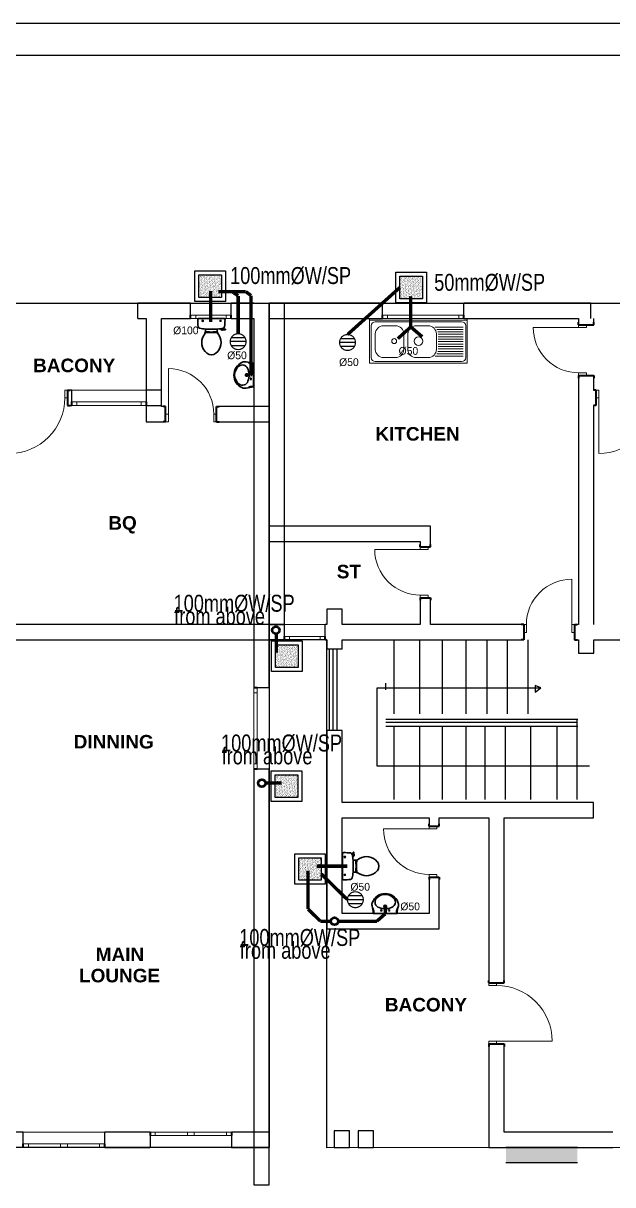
# Model space of a CAD drawing. Header units: inches. Extents: x 23 to 2032867, y 13 to 664695.
# Drawn here: x 208988 to 217675, y 484244 to 501374 of the extents above; entities that cross this region are included whole.
import ezdxf

# ---------------------------------------------------------------- set-up
doc = ezdxf.new("R2010")
doc.units = ezdxf.units.IN
doc.header["$MEASUREMENT"] = 0
doc.linetypes.add('DASHED1', pattern=[1, 0.3, -0.4, 0.3])
doc.linetypes.add('Hidden Line', pattern=[391.222223, 282.222223, -109])
for name, color, linetype, lineweight in [('0Railings', 1, 'Continuous', 18), ('ARCHICAD Doors_Pen_No__27', 7, 'Continuous', 35), ('ARCHICAD Windows_Pen_No__27', 7, 'Continuous', 35), ('Building', 8, 'Continuous', 18), ('Structural - Bearing_Pen_No__27', 7, 'Continuous', 35), ('waste', 3, 'Continuous', 50)]:
    doc.layers.add(name, color=color, linetype=linetype, lineweight=lineweight)
for name, color, linetype, lineweight, true_color in [('2D Drafting - General_Pen_No__62', 7, 'Continuous', 20, 0xaaaaaa), ('2D Drafting - General_Pen_No__82', 7, 'Continuous', 20, 0xaaaaaa), ('Annotation - Text_Pen_No__86', 7, 'Continuous', 20, 0x5555ff), ('ARCHICAD Doors_Pen_No__23', 7, 'Continuous', 20, 0xff6600), ('ARCHICAD Doors_Pen_No__3', 7, 'Continuous', 18, 0xff6600), ('ARCHICAD Windows_Pen_No__23', 7, 'Continuous', 20, 0xff6600), ('ARCHICAD Windows_Pen_No__3', 7, 'Continuous', 18, 0xff6600), ('Structural - Bearing_Pen_No__160', 7, 'Continuous', 20, 0xb4a35c), ('Structural - Bearing_Pen_No__89', 7, 'Continuous', 20, 0x71cebe)]:
    doc.layers.add(name, color=color, linetype=linetype, lineweight=lineweight, true_color=true_color)
for name, color, linetype in [('ABG-DI', 1, 'Continuous'), ('E-inst.', 3, 'Continuous'), ('GRFLCON', 8, 'Continuous'), ('LIAB', 8, 'Continuous'), ('PLOTLYR', 8, 'Continuous'), ('PLOTYR', 15, 'Continuous')]:
    doc.layers.add(name, color=color, linetype=linetype)
doc.styles.add('GENERATED_STYLE_2', font='arialbd.ttf')
doc.styles.add('SPIRITTXTSTYLE1', font='ORIG2')

# ---------------------------------------------------------------- blocks, each defined once
blk = doc.blocks.new('drainage')
at = {"layer": 'ABG-DI', "color": 6, "linetype": 'Continuous'}
for p, q in [((47349, -38849), (47583, -38849)), ((47362, -38794), (47570, -38794)), ((47366, -38910), (47566, -38910))]:
    blk.add_line(p, q, dxfattribs=at)
at = {"layer": 'ABG-DI', "color": 6, "linetype": 'Continuous', "const_width": 17.6}
for points in [[(47583, -38849, 1), (47349, -38849)], [(47583, -38849, -1), (47349, -38849)]]:
    blk.add_lwpolyline(points, format="xyb", dxfattribs=at)
blk = doc.blocks.new('ic')
at = {"layer": 'GRFLCON', "linetype": 'Continuous', "ltscale": 250}
h = blk.add_hatch(dxfattribs=at)
h.set_pattern_fill('AR-SAND', color=6, scale=15, angle=-90, style=0)
h.set_pattern_definition([(52.5, (972807.835, -258750.015), (28.9023565, -0.9449004), [0, -22.8, 0, -25.5, 0, -24.375]), (82.5, (972807.835, -258750.015), (42.332191, 26.54665), [0, -12.3, 0, -20.55, 0, -7.875]), (122.5, (972807.835, -258768.465), (0.084886, 46.712128), [0, -7.5, 0, -27, 0, -35.25]), (132.5, (972807.835, -258768.465), (13.165133, 45.091899), [0, -3.75, 0, -17.7, 0, -20.25])])
h.paths.add_polyline_path([(923721, -158585), (924053, -158585), (924053, -158917), (923721, -158917)])
at = {"layer": 'GRFLCON', "color": 6, "linetype": 'Continuous', "ltscale": 250}
for p, q in [((924053, -158585), (923721, -158585)), ((923721, -158585), (923721, -158917)), ((924053, -158917), (924053, -158585)), ((923721, -158917), (924053, -158917))]:
    blk.add_line(p, q, dxfattribs=at)
at = {"layer": 'PLOTLYR', "color": 6, "lineweight": 25}
for p, q in [((924112, -158526), (923662, -158526)), ((923662, -158526), (923662, -158976)), ((924112, -158976), (924112, -158526)), ((923662, -158976), (924112, -158976))]:
    blk.add_line(p, q, dxfattribs=at)

msp = doc.modelspace()

# ---------------------------------------------------------------- hatches: boundary and pattern name
at = {"layer": 'Structural - Bearing_Pen_No__160', "linetype": 'Continuous', "lineweight": 25}
msp.add_hatch(color=8, dxfattribs=at).paths.add_polyline_path([(216099.771, 484570.303), (217154.081, 484570.303), (217154.081, 484795.303), (216099.771, 484795.303)])

# ---------------------------------------------------------------- linework, layer by layer
at = {"layer": '2D Drafting - General_Pen_No__62', "color": 8, "linetype": 'Continuous', "lineweight": 25}
for p, q in [((214201.477, 490419.136), (214201.477, 491573.455)), ((214201.477, 491573.455), (216615.385, 491573.455)), ((216615.385, 491573.455), (216530.712, 491606.962)), ((216530.712, 491606.962), (216530.712, 491507.888)), ((216530.712, 491507.888), (216615.385, 491573.455)), ((217334.462, 490419.136), (214201.477, 490419.136))]:
    msp.add_line(p, q, dxfattribs=at)
at = {"layer": '2D Drafting - General_Pen_No__82', "color": 8, "linetype": 'Continuous', "lineweight": 25}
for p, q in [((214454.691, 491190.334), (214454.691, 492279.544)), ((214454.691, 491190.334), (214454.691, 492279.544)), ((214830.594, 491190.334), (214830.594, 492279.544)), ((214830.594, 491190.334), (214830.594, 492279.544)), ((215163.609, 491190.334), (215163.609, 492279.544)), ((215163.609, 491190.334), (215163.609, 492279.544)), ((215515.762, 491190.334), (215515.762, 492279.544)), ((215515.762, 491190.334), (215515.762, 492279.544)), ((215826.282, 491190.334), (215826.282, 492279.544)), ((215826.282, 491190.334), (215826.282, 492279.544)), ((216126.282, 491190.334), (216126.282, 492279.544)), ((216126.282, 491190.334), (216126.282, 492279.544)), ((216426.282, 491190.334), (216426.282, 492279.544)), ((216426.282, 491190.334), (216426.282, 492279.544)), ((213497.647, 492142.705), (213497.647, 490950.133)), ((213497.647, 492142.705), (213497.647, 490950.133)), ((213548.101, 492142.705), (213548.101, 490950.133)), ((213548.101, 492142.705), (213548.101, 490950.133)), ((213609.363, 492148.642), (213609.363, 490941.581)), ((213609.363, 492148.642), (213609.363, 490941.581)), ((214329.768, 491543.392), (214329.768, 491643.765)), ((214329.768, 491543.392), (214329.768, 491643.765)), ((214329.768, 491108.544), (217158.417, 491108.544)), ((214329.768, 491108.544), (217158.417, 491108.544)), ((214329.768, 491063.934), (217157.539, 491063.934)), ((214329.768, 491063.934), (217157.539, 491063.934)), ((214329.768, 491008.171), (217158.417, 491008.171)), ((214329.768, 491008.171), (217158.417, 491008.171)), ((214454.691, 489927.9), (214454.691, 491008.171)), ((214454.691, 489927.9), (214454.691, 491008.171)), ((214830.594, 489927.9), (214830.594, 491008.171)), ((214830.594, 489927.9), (214830.594, 491008.171)), ((215163.609, 489927.9), (215163.609, 491008.171)), ((215163.609, 489927.9), (215163.609, 491008.171)), ((215515.762, 489927.9), (215515.762, 491008.171)), ((215515.762, 489927.9), (215515.762, 491008.171)), ((215792.606, 489927.9), (215792.606, 491008.171)), ((215792.606, 489927.9), (215792.606, 491008.171)), ((216092.606, 489927.9), (216092.606, 491008.171)), ((216092.606, 489927.9), (216092.606, 491008.171)), ((216466.399, 489927.9), (216466.399, 491008.171)), ((216466.399, 489927.9), (216466.399, 491008.171)), ((216855.182, 489927.9), (216855.182, 491008.171)), ((216855.182, 489927.9), (216855.182, 491008.171)), ((217144.916, 491108.544), (217144.916, 489927.9)), ((217144.916, 491108.544), (217144.916, 489927.9))]:
    msp.add_line(p, q, dxfattribs=at)
at = {"layer": 'ARCHICAD Doors_Pen_No__23', "color": 8, "linetype": 'Continuous'}
for p, q in [((217172.284, 496928.626), (217172.284, 496888.626)), ((217287.284, 496928.626), (217172.284, 496928.626)), ((217172.284, 496888.626), (217287.284, 496888.626)), ((217287.284, 496888.626), (217287.284, 496928.626)), ((217287.284, 496218.626), (217172.284, 496218.626)), ((217172.284, 496218.626), (217172.284, 496178.626)), ((217172.284, 496178.626), (217287.284, 496178.626)), ((217287.284, 496178.626), (217287.284, 496218.626)), ((209640.295, 495963.838), (209600.295, 495963.838)), ((209600.295, 495963.838), (209600.295, 495848.838)), ((209640.295, 495848.838), (209640.295, 495963.838)), ((217467.313, 495963.838), (217427.313, 495963.838)), ((217427.313, 495963.838), (217427.313, 495848.838)), ((217467.313, 495848.838), (217467.313, 495963.838)), ((209600.295, 495848.838), (209640.295, 495848.838)), ((217427.313, 495848.838), (217467.313, 495848.838)), ((211086.339, 495610.334), (211126.339, 495610.334)), ((211086.339, 495495.334), (211086.339, 495610.334)), ((211126.339, 495610.334), (211126.339, 495495.334)), ((211796.339, 495495.334), (211796.339, 495610.334)), ((211796.339, 495610.334), (211836.339, 495610.334)), ((211836.339, 495610.334), (211836.339, 495495.334)), ((211126.339, 495495.334), (211086.339, 495495.334)), ((211836.339, 495495.334), (211796.339, 495495.334)), ((214838.002, 493651.661), (214838.002, 493611.661)), ((214953.002, 493651.661), (214838.002, 493651.661)), ((214838.002, 493611.661), (214953.002, 493611.661)), ((214953.002, 493611.661), (214953.002, 493651.661)), ((214953.002, 492941.661), (214838.002, 492941.661)), ((214838.002, 492941.661), (214838.002, 492901.661)), ((214838.002, 492901.661), (214953.002, 492901.661)), ((214953.002, 492901.661), (214953.002, 492941.661)), ((216402.323, 492504.544), (216362.323, 492504.544)), ((216362.323, 492504.544), (216362.323, 492389.544)), ((216362.323, 492389.544), (216402.323, 492389.544)), ((216402.323, 492389.544), (216402.323, 492504.544)), ((217112.323, 492504.544), (217072.323, 492504.544)), ((217072.323, 492504.544), (217072.323, 492389.544)), ((217072.323, 492389.544), (217112.323, 492389.544)), ((217112.323, 492389.544), (217112.323, 492504.544)), ((214967.491, 489531.386), (214967.491, 489491.386)), ((215082.491, 489531.386), (214967.491, 489531.386)), ((214967.491, 489491.386), (215082.491, 489491.386)), ((215082.491, 489491.386), (215082.491, 489531.386)), ((215082.491, 488821.386), (214967.491, 488821.386)), ((214967.491, 488821.386), (214967.491, 488781.386)), ((214967.491, 488781.386), (215082.491, 488781.386)), ((215082.491, 488781.386), (215082.491, 488821.386)), ((215847.849, 487221.691), (215847.849, 487181.691)), ((215962.849, 487221.691), (215847.849, 487221.691)), ((215962.849, 487181.691), (215962.849, 487221.691)), ((215847.849, 487181.691), (215962.849, 487181.691)), ((215962.849, 486361.691), (215847.849, 486361.691)), ((215847.849, 486361.691), (215847.849, 486321.691)), ((215962.849, 486321.691), (215962.849, 486361.691)), ((215847.849, 486321.691), (215962.849, 486321.691))]:
    msp.add_line(p, q, dxfattribs=at)
at = {"layer": 'ARCHICAD Doors_Pen_No__27', "color": 8, "linetype": 'Continuous'}
for p, q in [((217172.284, 496928.626), (217172.284, 496965.626)), ((217397.284, 496928.626), (217397.284, 496965.626)), ((217172.284, 496928.626), (217287.284, 496928.626)), ((217287.284, 496928.626), (217397.284, 496928.626)), ((217172.284, 496178.626), (217287.284, 496178.626)), ((217172.284, 496178.626), (217172.284, 496141.626)), ((217287.284, 496178.626), (217397.284, 496178.626)), ((217397.284, 496178.626), (217397.284, 496141.626)), ((209640.295, 495963.838), (209640.295, 495848.838)), ((209640.295, 495963.838), (209677.295, 495963.838)), ((217427.313, 495963.838), (217390.313, 495963.838)), ((217427.313, 495963.838), (217427.313, 495848.838)), ((209640.295, 495848.838), (209640.295, 495738.838)), ((217427.313, 495848.838), (217427.313, 495738.838)), ((209640.295, 495738.838), (209677.295, 495738.838)), ((211086.339, 495720.334), (211049.339, 495720.334)), ((211086.339, 495610.334), (211086.339, 495720.334)), ((211086.339, 495495.334), (211086.339, 495610.334)), ((211836.339, 495610.334), (211836.339, 495720.334)), ((211836.339, 495720.334), (211873.339, 495720.334)), ((211836.339, 495495.334), (211836.339, 495610.334)), ((217427.313, 495738.838), (217390.313, 495738.838)), ((211086.339, 495495.334), (211049.339, 495495.334)), ((211836.339, 495495.334), (211873.339, 495495.334)), ((214838.002, 493651.661), (214838.002, 493688.661)), ((214838.002, 493651.661), (214953.002, 493651.661)), ((214953.002, 493651.661), (214988.002, 493651.661)), ((214988.002, 493651.661), (214988.002, 493688.661)), ((214838.002, 492901.661), (214953.002, 492901.661)), ((214838.002, 492901.661), (214838.002, 492864.661)), ((214953.002, 492901.661), (214988.002, 492901.661)), ((214988.002, 492901.661), (214988.002, 492864.661)), ((216362.323, 492504.544), (216325.323, 492504.544)), ((216362.323, 492504.544), (216362.323, 492389.544)), ((216362.323, 492389.544), (216362.323, 492279.544)), ((217112.323, 492504.544), (217112.323, 492389.544)), ((217112.323, 492504.544), (217149.323, 492504.544)), ((217112.323, 492389.544), (217112.323, 492279.544)), ((216362.323, 492279.544), (216325.323, 492279.544)), ((217112.323, 492279.544), (217149.323, 492279.544)), ((214967.491, 489531.386), (214967.491, 489568.386)), ((214967.491, 489531.386), (215082.491, 489531.386)), ((215082.491, 489531.386), (215117.491, 489531.386)), ((215117.491, 489531.386), (215117.491, 489568.386)), ((214967.491, 488781.386), (215082.491, 488781.386)), ((214967.491, 488781.386), (214967.491, 488744.386)), ((215082.491, 488781.386), (215117.491, 488781.386)), ((215117.491, 488781.386), (215117.491, 488744.386)), ((215847.849, 487221.691), (215847.849, 487258.691)), ((215847.849, 487221.691), (215962.849, 487221.691)), ((215962.849, 487221.691), (216072.849, 487221.691)), ((216072.849, 487221.691), (216072.849, 487258.691)), ((215847.849, 486321.691), (215962.849, 486321.691)), ((215847.849, 486321.691), (215847.849, 486284.691)), ((215962.849, 486321.691), (216072.849, 486321.691)), ((216072.849, 486321.691), (216072.849, 486284.691))]:
    msp.add_line(p, q, dxfattribs=at)
at = {"layer": 'ARCHICAD Doors_Pen_No__3', "color": 8, "linetype": 'Continuous'}
for p, q in [((217172.284, 496888.626), (216502.284, 496888.626)), ((211126.339, 495610.334), (211126.339, 496280.334)), ((217467.313, 495848.838), (217467.313, 495028.838)), ((214838.002, 493611.661), (214168.002, 493611.661)), ((217072.323, 492504.544), (217072.323, 493174.544)), ((214967.491, 489491.386), (214297.491, 489491.386)), ((215962.849, 486361.691), (216782.849, 486361.691))]:
    msp.add_line(p, q, dxfattribs=at)
for centre, major_axis, start_param, end_param in [((217172.284, 496888.626), (473.762, 473.762), 2.35619449, 3.926990817), ((208780.295, 495848.838), (579.828, 579.828), 3.926990817, 5.497787144), ((217467.313, 495848.838), (579.828, 579.828), 3.926990817, 5.497787144), ((214838.002, 493611.661), (473.762, 473.762), 2.35619449, 3.926990817), ((217072.323, 492504.544), (-473.762, 473.762), -0.785398163, 0.785398163), ((214967.491, 489491.386), (473.762, 473.762), 2.35619449, 3.926990817), ((215962.849, 486361.691), (-579.828, 579.828), 3.926990817, 5.497787144)]:
    msp.add_ellipse(centre, major_axis=major_axis, ratio=1, start_param=start_param, end_param=end_param, dxfattribs=at)
at = {"layer": 'ARCHICAD Doors_Pen_No__3', "color": 8, "linetype": 'Continuous', "extrusion": (0, 0, -1)}
msp.add_ellipse((211126.339, 495610.334), major_axis=(473.762, 473.762), ratio=1, start_param=-0.785398163, end_param=0.785398163, dxfattribs=at)
at = {"layer": 'ARCHICAD Windows_Pen_No__23', "color": 8, "linetype": 'Continuous'}
for p, q in [((211453.946, 497070.303), (211528.946, 497070.303)), ((211528.946, 497020.303), (211453.946, 497020.303)), ((211528.946, 497070.303), (211528.946, 497020.303)), ((211978.946, 497020.303), (211978.946, 497070.303)), ((211978.946, 497070.303), (212053.946, 497070.303)), ((212053.946, 497020.303), (211978.946, 497020.303)), ((214225.958, 497020.303), (214300.958, 497020.303)), ((214354.984, 497070.303), (214279.984, 497070.303)), ((214279.984, 497020.303), (214354.984, 497020.303)), ((214354.984, 497020.303), (214354.984, 497070.303)), ((215350.958, 497020.303), (215425.958, 497020.303)), ((215479.984, 497070.303), (215404.984, 497070.303)), ((215404.984, 497070.303), (215404.984, 497020.303)), ((215404.984, 497020.303), (215479.984, 497020.303)), ((209702.41, 495788.838), (209777.41, 495788.838)), ((209777.41, 495788.838), (209777.41, 495738.838)), ((210727.41, 495738.838), (210727.41, 495788.838)), ((210727.41, 495788.838), (210802.41, 495788.838)), ((209777.41, 495738.838), (209702.41, 495738.838)), ((210802.41, 495738.838), (210727.41, 495738.838)), ((212836.795, 492329.544), (212911.795, 492329.544)), ((212911.795, 492279.544), (212836.795, 492279.544)), ((212911.795, 492329.544), (212911.795, 492279.544)), ((213361.795, 492279.544), (213361.795, 492329.544)), ((213361.795, 492329.544), (213436.795, 492329.544)), ((213436.795, 492279.544), (213361.795, 492279.544)), ((212387.137, 491575.835), (212387.125, 491500.835)), ((212387.125, 491500.835), (212437.125, 491500.827)), ((212437.125, 491500.827), (212437.137, 491575.827)), ((212386.962, 490450.835), (212386.95, 490375.835)), ((212436.962, 490450.827), (212386.962, 490450.835)), ((212436.95, 490375.827), (212436.962, 490450.827)), ((210857.794, 485020.303), (210932.794, 485020.303)), ((210932.794, 485020.303), (210932.794, 484970.303)), ((211407.794, 484970.303), (211407.794, 485020.303)), ((211407.794, 485020.303), (211457.794, 485020.303)), ((211457.794, 485020.303), (211507.794, 485020.303)), ((211507.794, 485020.303), (211507.794, 484970.303)), ((211982.794, 484970.303), (211982.794, 485020.303)), ((211982.794, 485020.303), (212057.794, 485020.303)), ((208987.822, 484845.303), (209062.822, 484845.303)), ((209062.822, 484845.303), (209062.822, 484795.303)), ((209537.822, 484795.303), (209537.822, 484845.303)), ((209537.822, 484845.303), (209587.822, 484845.303)), ((209587.822, 484845.303), (209637.822, 484845.303)), ((209637.822, 484845.303), (209637.822, 484795.303)), ((210112.822, 484795.303), (210112.822, 484845.303)), ((210112.822, 484845.303), (210187.822, 484845.303)), ((210932.794, 484970.303), (210857.794, 484970.303)), ((211457.794, 484970.303), (211407.794, 484970.303)), ((211507.794, 484970.303), (211457.794, 484970.303)), ((212057.794, 484970.303), (211982.794, 484970.303)), ((209062.822, 484795.303), (208987.822, 484795.303)), ((209587.822, 484795.303), (209537.822, 484795.303)), ((209637.822, 484795.303), (209587.822, 484795.303)), ((210187.822, 484795.303), (210112.822, 484795.303))]:
    msp.add_line(p, q, dxfattribs=at)
at = {"layer": 'ARCHICAD Windows_Pen_No__27', "color": 8, "linetype": 'Continuous'}
for p, q in [((211453.946, 497020.303), (211453.946, 497070.303)), ((212053.946, 497020.303), (212053.946, 497070.303)), ((214279.984, 497020.303), (214279.984, 497070.303)), ((215479.984, 497020.303), (215479.984, 497070.303)), ((209702.41, 495738.838), (209702.41, 495788.838)), ((210802.41, 495738.838), (210802.41, 495788.838)), ((212836.795, 492279.544), (212836.795, 492329.544)), ((213436.795, 492279.544), (213436.795, 492329.544)), ((212387.137, 491575.835), (212437.137, 491575.827)), ((212386.95, 490375.835), (212436.95, 490375.827)), ((210857.794, 485020.303), (210857.794, 484970.303)), ((212057.794, 485020.303), (212057.794, 484970.303)), ((208987.822, 484795.303), (208987.822, 484845.303)), ((210187.822, 484795.303), (210187.822, 484845.303))]:
    msp.add_line(p, q, dxfattribs=at)
at = {"layer": 'ARCHICAD Windows_Pen_No__3', "color": 8, "linetype": 'Continuous'}
for p, q in [((212053.946, 497245.303), (211453.946, 497245.303)), ((215479.984, 497245.303), (214279.984, 497245.303)), ((212053.946, 497020.303), (211453.946, 497020.303)), ((211528.946, 497070.303), (211978.946, 497070.303)), ((211978.946, 497020.303), (211528.946, 497020.303)), ((215425.958, 497020.303), (214225.958, 497020.303)), ((215479.984, 497020.303), (214279.984, 497020.303)), ((214300.958, 497020.303), (215350.958, 497020.303)), ((215404.984, 497070.303), (214354.984, 497070.303)), ((214354.984, 497020.303), (215404.984, 497020.303)), ((210802.41, 495963.838), (209702.41, 495963.838)), ((209777.41, 495788.838), (210727.41, 495788.838)), ((210802.41, 495738.838), (209702.41, 495738.838)), ((210727.41, 495738.838), (209777.41, 495738.838)), ((213436.795, 492504.544), (212836.795, 492504.544)), ((213436.795, 492279.544), (212836.795, 492279.544)), ((212911.795, 492329.544), (213361.795, 492329.544)), ((213361.795, 492279.544), (212911.795, 492279.544)), ((212386.95, 490375.835), (212387.137, 491575.835)), ((212387.125, 491500.835), (212386.962, 490450.835)), ((212436.962, 490450.827), (212437.125, 491500.827)), ((212611.95, 490375.8), (212612.137, 491575.8)), ((210187.822, 485020.303), (208987.822, 485020.303)), ((210857.794, 485020.303), (212057.794, 485020.303)), ((210932.794, 485020.303), (211407.794, 485020.303)), ((211507.794, 485020.303), (211982.794, 485020.303)), ((209062.822, 484845.303), (209537.822, 484845.303)), ((209637.822, 484845.303), (210112.822, 484845.303)), ((211407.794, 484970.303), (210932.794, 484970.303)), ((211982.794, 484970.303), (211507.794, 484970.303)), ((210187.822, 484795.303), (208987.822, 484795.303)), ((209537.822, 484795.303), (209062.822, 484795.303)), ((210112.822, 484795.303), (209637.822, 484795.303)), ((210857.794, 484795.303), (212057.794, 484795.303))]:
    msp.add_line(p, q, dxfattribs=at)
at = {"layer": 'Building', "linetype": 'Continuous', "lineweight": 30, "ltscale": 1000}
for p, q in [((211953.67, 497020.303), (211566.89, 497020.303)), ((211673.877, 496864.563), (211673.877, 496840.779)), ((211681.65, 496808.751), (211681.65, 496825.434)), ((211681.65, 496825.434), (211715.734, 496825.434)), ((211707.942, 496825.434), (211707.942, 496811.404)), ((211715.734, 496825.434), (211715.734, 496812.004)), ((211715.734, 496821.306), (211732.736, 496821.306)), ((211732.736, 496821.306), (211732.736, 496817.566)), ((211732.736, 496817.566), (211787.824, 496817.566)), ((211787.824, 496821.306), (211787.824, 496817.566)), ((211804.826, 496821.306), (211787.824, 496821.306)), ((211804.826, 496825.434), (211804.826, 496812.86)), ((211838.91, 496825.434), (211804.826, 496825.434)), ((211812.618, 496825.434), (211812.618, 496812.411)), ((211838.91, 496810.269), (211838.91, 496825.434)), ((211846.684, 496840.779), (211846.684, 496864.563)), ((211899.407, 496870.97), (211902.626, 496859.69)), ((211901.809, 496862.553), (211924.295, 496867.722)), ((211924.482, 496866.831), (211922.806, 496874.795)), ((211964.633, 496851.791), (211924.23, 496845.769)), ((211933.087, 496860.706), (211962.192, 496864.395)), ((211966.432, 496861.587), (211967.808, 496856.701)), ((212383.291, 496351.743), (212360.944, 496353.619)), ((212383.291, 496351.743, -1683.122), (212360.944, 496353.619, -1683.122)), ((212383.291, 496010.084), (212383.291, 496361.857)), ((212383.291, 496010.084, -1683.122), (212383.291, 496361.857, -1683.122)), ((212383.291, 496020.199), (212360.944, 496018.323)), ((212383.291, 496020.199, -1683.122), (212360.944, 496018.323, -1683.122)), ((213691.6, 489135.578), (213691.6, 488748.798)), ((213845.072, 489106.39), (213837.108, 489104.713)), ((213840.932, 489081.315), (213852.212, 489084.533)), ((213849.35, 489083.717), (213844.18, 489106.202)), ((213851.197, 489114.994), (213847.508, 489144.099)), ((213850.316, 489148.339), (213855.201, 489149.716)), ((213860.112, 489146.54), (213866.134, 489106.138)), ((213871.124, 489028.591), (213847.34, 489028.591)), ((213886.469, 489020.818), (213886.469, 488986.733)), ((213901.633, 489020.818), (213886.469, 489020.818)), ((213886.469, 488994.525), (213899.492, 488994.525)), ((213886.469, 488986.733), (213899.042, 488986.733)), ((213890.597, 488986.733), (213890.597, 488969.731)), ((213890.597, 488969.731), (213894.336, 488969.731)), ((213890.597, 488897.642), (213890.597, 488914.644)), ((213890.597, 488914.644), (213894.336, 488914.644)), ((213894.336, 488914.644), (213894.336, 488969.731)), ((213847.34, 488855.784), (213871.124, 488855.784)), ((213886.469, 488863.558), (213886.469, 488897.642)), ((213886.469, 488897.642), (213899.899, 488897.642)), ((213886.469, 488889.85), (213900.499, 488889.85)), ((213903.151, 488863.558), (213886.469, 488863.558)), ((214145.932, 488246.702), (214497.705, 488246.702)), ((214145.932, 488246.702, -1683.122), (214497.705, 488246.702, -1683.122)), ((214156.046, 488246.702), (214154.171, 488269.05)), ((214156.046, 488246.702, -1683.122), (214154.171, 488269.05, -1683.122)), ((214487.591, 488246.702), (214489.466, 488269.05)), ((214487.591, 488246.702, -1683.122), (214489.466, 488269.05, -1683.122))]:
    msp.add_line(p, q, dxfattribs=at)
at = {"layer": 'Building', "linetype": 'Continuous', "lineweight": 30, "ltscale": 50}
for p, q in [((211649.276, 496985.238), (211617.257, 496985.238)), ((211633.267, 496969.229), (211633.267, 497001.247)), ((211910.957, 496985.238), (211879.214, 496985.238)), ((211895.086, 496969.366), (211895.086, 497001.11)), ((212309.674, 496185.971), (212255.473, 496185.971)), ((212309.674, 496185.971, -1683.122), (212255.473, 496185.971, -1683.122)), ((212282.409, 496212.32), (212282.409, 496159.622)), ((212282.409, 496212.32, -1683.122), (212282.409, 496159.622, -1683.122)), ((213726.665, 489092.865), (213726.665, 489061.122)), ((213742.537, 489076.993), (213710.793, 489076.993)), ((213742.674, 488815.174), (213710.656, 488815.174)), ((213726.665, 488831.183), (213726.665, 488799.165)), ((214348.167, 488347.584), (214295.469, 488347.584)), ((214348.167, 488347.584, -1683.122), (214295.469, 488347.584, -1683.122)), ((214321.818, 488320.32), (214321.818, 488374.52)), ((214321.818, 488320.32, -1683.122), (214321.818, 488374.52, -1683.122))]:
    msp.add_line(p, q, dxfattribs=at)
at = {"layer": 'Building', "color": 8, "linetype": 'Continuous'}
for p, q in [((214091.924, 497020.303), (215291.924, 497020.303)), ((214166.924, 497020.303), (214091.924, 497020.303)), ((214566.924, 497020.303), (214091.924, 497020.303))]:
    msp.add_line(p, q, dxfattribs=at)
at = {"layer": 'Building', "color": 8, "linetype": 'Continuous', "lineweight": 20}
for p, q in [((214151.924, 497020.303), (214091.924, 497020.303)), ((214211.924, 497020.303), (214151.924, 497020.303)), ((214691.924, 497020.303), (214211.924, 497020.303))]:
    msp.add_line(p, q, dxfattribs=at)
at = {"layer": 'Building', "color": 8, "lineweight": 20}
for p, q in [((215531.924, 497020.303), (214091.924, 497020.303)), ((214091.924, 497020.303), (214091.924, 496360.303)), ((215531.924, 496996.303), (214091.924, 496996.303)), ((215447.924, 496972.303), (214175.924, 496972.303)), ((215531.924, 496360.303), (215531.924, 497020.303)), ((214115.924, 496912.303), (214115.924, 496444.303)), ((214175.924, 496792.303), (214175.924, 496564.303)), ((214475.924, 496912.303), (214295.924, 496912.303)), ((214595.924, 496792.303), (214595.924, 496564.303)), ((214655.924, 496792.303), (214655.924, 496564.303)), ((214955.924, 496912.303), (214775.924, 496912.303)), ((215057.57, 496894.303), (215471.924, 496894.303)), ((215075.924, 496792.303), (215075.924, 496564.303)), ((215083.908, 496858.303), (215471.924, 496858.303)), ((215096.764, 496822.303), (215471.924, 496822.303)), ((215507.924, 496444.303), (215507.924, 496912.303)), ((215099.924, 496786.303), (215471.924, 496786.303)), ((215099.924, 496750.303), (215471.924, 496750.303)), ((215099.924, 496714.303), (215471.924, 496714.303)), ((215099.924, 496678.303), (215471.924, 496678.303)), ((215099.924, 496642.303), (215471.924, 496642.303)), ((215057.57, 496462.303), (215471.924, 496462.303)), ((215083.908, 496498.303), (215471.924, 496498.303)), ((215096.764, 496534.303), (215471.924, 496534.303)), ((215099.924, 496606.303), (215471.924, 496606.303)), ((215099.924, 496570.303), (215471.924, 496570.303)), ((214091.924, 496360.303), (215531.924, 496360.303)), ((214175.924, 496384.303), (215447.924, 496384.303)), ((214295.924, 496444.303), (214475.924, 496444.303)), ((214775.924, 496444.303), (214955.924, 496444.303))]:
    msp.add_line(p, q, dxfattribs=at)
at = {"layer": 'Building', "linetype": 'DASHED1', "lineweight": 30, "ltscale": 50}
for p, q in [((212356.648, 496242.075), (212321.724, 496242.075)), ((212356.648, 496242.075, -1683.122), (212321.724, 496242.075, -1683.122)), ((212356.648, 496129.867), (212321.724, 496129.867)), ((212356.648, 496129.867, -1683.122), (212321.724, 496129.867, -1683.122)), ((212361.061, 496185.971), (212326.136, 496185.971)), ((212361.061, 496185.971, -1683.122), (212326.136, 496185.971, -1683.122)), ((212339.606, 496259.765), (212339.606, 496224.385)), ((212339.606, 496259.765, -1683.122), (212339.606, 496224.385, -1683.122)), ((212339.606, 496112.177), (212339.606, 496147.557)), ((212339.606, 496112.177, -1683.122), (212339.606, 496147.557, -1683.122)), ((212344.018, 496168.281), (212344.018, 496203.661)), ((212344.018, 496168.281, -1683.122), (212344.018, 496203.661, -1683.122)), ((214248.024, 488290.387), (214283.404, 488290.387)), ((214248.024, 488290.387, -1683.122), (214283.404, 488290.387, -1683.122)), ((214265.714, 488273.345), (214265.714, 488308.269)), ((214265.714, 488273.345, -1683.122), (214265.714, 488308.269, -1683.122)), ((214304.128, 488285.975), (214339.509, 488285.975)), ((214304.128, 488285.975, -1683.122), (214339.509, 488285.975, -1683.122)), ((214321.818, 488268.933), (214321.818, 488303.857)), ((214321.818, 488268.933, -1683.122), (214321.818, 488303.857, -1683.122)), ((214395.613, 488290.387), (214360.232, 488290.387)), ((214395.613, 488290.387, -1683.122), (214360.232, 488290.387, -1683.122)), ((214377.922, 488273.345), (214377.922, 488308.269)), ((214377.922, 488273.345, -1683.122), (214377.922, 488308.269, -1683.122))]:
    msp.add_line(p, q, dxfattribs=at)
at = {"layer": 'Building', "linetype": 'Continuous', "lineweight": 30, "ltscale": 200}
for p, q in [((212378.731, 496190.531), (212387.851, 496190.531)), ((212387.851, 496190.531), (212378.731, 496181.411)), ((212387.851, 496181.411), (212378.731, 496190.531)), ((212378.731, 496190.531, -1683.122), (212387.851, 496190.531, -1683.122)), ((212387.851, 496190.531, -1683.122), (212378.731, 496181.411, -1683.122)), ((212387.851, 496181.411, -1683.122), (212378.731, 496190.531, -1683.122)), ((212378.731, 496181.411), (212387.851, 496181.411)), ((212378.731, 496181.411, -1683.122), (212387.851, 496181.411, -1683.122)), ((214326.379, 488242.142), (214317.258, 488251.263)), ((214317.258, 488251.263), (214317.258, 488242.142)), ((214317.258, 488242.142), (214326.379, 488251.263)), ((214326.379, 488242.142, -1683.122), (214317.258, 488251.263, -1683.122)), ((214317.258, 488251.263, -1683.122), (214317.258, 488242.142, -1683.122)), ((214317.258, 488242.142, -1683.122), (214326.379, 488251.263, -1683.122)), ((214326.379, 488251.263), (214326.379, 488242.142)), ((214326.379, 488251.263, -1683.122), (214326.379, 488242.142, -1683.122))]:
    msp.add_line(p, q, dxfattribs=at)
at = {"layer": 'Building', "linetype": 'Continuous', "ltscale": 200}
for p, q in [((213685.266, 488935.854), (213697.933, 488948.521)), ((213697.933, 488948.521), (213685.266, 488948.521)), ((213685.266, 488948.521), (213697.933, 488935.854)), ((213697.933, 488935.854), (213685.266, 488935.854))]:
    msp.add_line(p, q, dxfattribs=at)
at = {"layer": 'Building', "linetype": 'Continuous', "lineweight": 30, "ltscale": 50}
for centre in [(211633.267, 496985.238), (211895.086, 496985.238), (213726.665, 489076.993), (213726.665, 488815.174)]:
    msp.add_circle(centre, 9.351, dxfattribs=at)
at = {"layer": 'Building', "color": 8, "lineweight": 20}
for centre, radius in [((214453.392, 496686.336), 36.346), ((214813.257, 496686.336), 63.881)]:
    msp.add_circle(centre, radius, dxfattribs=at)
at = {"layer": 'Building', "linetype": 'Continuous', "lineweight": 30, "ltscale": 1000}
for centre, radius in [((212282.409, 496185.971), 18.608), ((212282.409, 496185.971, -1683.122), 18.608), ((212282.409, 496185.971), 10.99), ((212282.409, 496185.971, -1683.122), 10.99), ((214321.818, 488347.584), 18.608), ((214321.818, 488347.584, -1683.122), 18.608), ((214321.818, 488347.584), 10.99), ((214321.818, 488347.584, -1683.122), 10.99)]:
    msp.add_circle(centre, radius, dxfattribs=at)
at = {"layer": 'Building', "linetype": 'DASHED1', "lineweight": 30, "ltscale": 50}
for centre in [(212339.606, 496242.075), (212339.606, 496242.075, -1683.122), (212339.606, 496129.867), (212339.606, 496129.867, -1683.122), (212344.018, 496185.971), (212344.018, 496185.971, -1683.122), (214265.714, 488290.387), (214265.714, 488290.387, -1683.122), (214321.818, 488285.975), (214321.818, 488285.975, -1683.122), (214377.922, 488290.387), (214377.922, 488290.387, -1683.122)]:
    msp.add_circle(centre, 9.504, dxfattribs=at)
at = {"layer": 'Building', "linetype": 'Continuous', "lineweight": 30, "ltscale": 1000}
for centre, radius, start, end in [((211593.455, 496999.375), 33.819, 141.7697938, 181.0191617), ((212455.749, 496998.774), 896.106, 180.0000019, 186.330877), ((211927.105, 496999.375), 33.819, 358.9808265, 38.2302081), ((211064.811, 496998.774), 896.106, 353.6508475, 0), ((211591.439, 496902.881), 26.494, 186.330877, 259.2903908), ((211760.28, 497795.63), 935.068, 259.2903908, 264.6980974), ((211573.311, 496840.779), 100.566, 326.1570684, 0), ((211681.966, 496793.092), 15.584, 96.9358105, 142.5800181), ((211760.46, 497793.69), 933.119, 264.6980974, 275.3019114), ((211767.204, 496092.395), 721.447, 84.3005444, 96.9358206), ((211837.304, 496794.768), 15.584, 37.7817379, 84.3005444), ((211760.28, 497795.63), 935.068, 275.3019114, 280.7270761), ((211947.249, 496840.779), 100.566, 180.0000019, 213.8429404), ((211921.359, 496865.036), 19.481, 195.9271971, 278.4778948), ((211932.107, 496868.436), 7.792, 191.8886154, 277.22379), ((211929.464, 496902.564), 26.118, 280.7270761, 353.6508475), ((211962.682, 496860.53), 3.896, 15.7397884, 97.2238087), ((211964.059, 496855.644), 3.896, 278.4778948, 15.7397884), ((211822.98, 496664.928), 204.567, 148.9077103, 230.8791806), ((211948.076, 496589.488), 350.65, 146.1570702, 148.9077103), ((211697.581, 496664.928), 204.567, 309.1208282, 31.0923054), ((211572.484, 496589.488), 350.65, 31.0923054, 33.8429316), ((211760.28, 496587.834), 105.195, 230.8791806, 309.1208282), ((212294.537, 496185.976), 203.147, 112.4424723, 248.1531127), ((212294.537, 496185.976, -1683.122), 203.147, 112.4424723, 248.1531127), ((212271.419, 496185.971), 168.347, 128.53754, 231.4625075), ((212271.419, 496185.971, -1683.122), 168.347, 128.53754, 231.4625075), ((212218.034, 496252.995), 82.661, 25.2174734, 128.537704), ((212218.034, 496252.995, -1683.122), 82.661, 25.2174734, 128.537704), ((212256.731, 496277.738), 103.901, 80.4525984, 112.4906661), ((212256.731, 496277.738, -1683.122), 103.901, 80.4525984, 112.4906661), ((212424.778, 496944.107), 583.726, 255.0270052, 265.9244355), ((212424.778, 496944.107, -1683.122), 583.726, 255.0270052, 265.9244355), ((212078.058, 496185.618), 238.006, 337.8276538, 25.5349405), ((212078.058, 496185.618, -1683.122), 238.006, 337.8276538, 25.5349405), ((212360.944, 496457.52), 103.901, 239.9007316, 270.0000094), ((212360.944, 496457.52, -1683.122), 103.901, 239.9007316, 270.0000094), ((212218.386, 496119.902), 83.628, 231.6817737, 343.2461383), ((212218.386, 496119.902, -1683.122), 83.628, 231.6817737, 343.2461383), ((212267.299, 496111.709), 124.156, 245.8931025, 246.0931451), ((212267.299, 496111.709, -1683.122), 124.156, 245.8931025, 246.0931451), ((212256.731, 496094.204), 103.901, 247.5093438, 279.5474663), ((212256.731, 496094.204, -1683.122), 103.901, 247.5093438, 279.5474663), ((212424.778, 495427.834), 583.726, 94.075602, 104.9730049), ((212424.778, 495427.834, -1683.122), 583.726, 94.075602, 104.9730049), ((212360.944, 495914.422), 103.901, 90.0000006, 120.0992783), ((212360.944, 495914.422, -1683.122), 103.901, 90.0000006, 120.0992783), ((213712.528, 489109.012), 33.819, 88.9808265, 128.2302081), ((213713.129, 488246.719), 896.106, 83.6508475, 90), ((213809.338, 489111.371), 26.118, 10.7270761, 83.6508475), ((212916.273, 488942.188), 935.068, 5.3019114, 10.7270761), ((213843.466, 489114.015), 7.792, 281.8886154, 7.22379), ((213851.373, 489144.589), 3.896, 105.7397884, 187.2238087), ((213846.866, 489103.266), 19.481, 285.9271971, 8.4778948), ((213856.258, 489145.966), 3.896, 8.4778948, 105.7397884), ((214046.974, 488879.488), 204.567, 39.1208282, 121.0923054), ((212918.213, 488942.368), 933.119, 354.6980974, 5.3019114), ((213871.124, 489129.157), 100.566, 270.0000019, 303.8429404), ((214619.508, 488949.112), 721.447, 174.3005444, 186.9358206), ((213917.134, 489019.211), 15.584, 127.7817379, 174.3005444), ((214122.414, 488754.392), 350.65, 121.0923054, 123.8429316), ((214124.069, 488942.188), 105.195, 320.8791806, 39.1208282), ((213712.528, 488775.363), 33.819, 231.7697938, 271.0191617), ((213713.129, 489637.656), 896.106, 270.0000019, 276.330877), ((213809.021, 488773.347), 26.494, 276.330877, 349.2903908), ((212916.273, 488942.188), 935.068, 349.2903908, 354.6980974), ((213871.124, 488755.218), 100.566, 56.1570684, 90), ((213918.811, 488863.873), 15.584, 186.9358105, 232.5800181), ((214122.414, 489129.983), 350.65, 236.1570702, 238.9077103), ((214046.974, 489004.887), 204.567, 238.9077103, 320.8791806), ((214230.051, 488373.263), 103.901, 157.5093438, 189.5474663), ((214230.051, 488373.263, -1683.122), 103.901, 157.5093438, 189.5474663), ((214321.823, 488335.456), 203.147, 22.4424723, 158.1531127), ((214321.823, 488335.456, -1683.122), 203.147, 22.4424723, 158.1531127), ((214247.557, 488362.694), 124.156, 155.8931025, 156.0931451), ((214247.557, 488362.694, -1683.122), 124.156, 155.8931025, 156.0931451), ((214255.75, 488411.607), 83.628, 141.6817737, 253.2461383), ((214255.75, 488411.607, -1683.122), 83.628, 141.6817737, 253.2461383), ((214321.818, 488358.574), 168.347, 38.53754, 141.4625075), ((214321.818, 488358.574, -1683.122), 168.347, 38.53754, 141.4625075), ((214388.842, 488411.959), 82.661, 295.2174734, 38.537704), ((214388.842, 488411.959, -1683.122), 82.661, 295.2174734, 38.537704), ((214413.585, 488373.263), 103.901, 350.4525984, 22.4906661), ((214413.585, 488373.263, -1683.122), 103.901, 350.4525984, 22.4906661), ((213563.682, 488205.215), 583.726, 4.075602, 14.9730049), ((213563.682, 488205.215, -1683.122), 583.726, 4.075602, 14.9730049), ((214050.269, 488269.05), 103.901, 0.0000006, 30.0992783), ((214050.269, 488269.05, -1683.122), 103.901, 0.0000006, 30.0992783), ((214321.465, 488551.935), 238.006, 247.8276538, 295.5349405), ((214321.465, 488551.935, -1683.122), 238.006, 247.8276538, 295.5349405), ((214593.368, 488269.05), 103.901, 149.9007316, 180.0000094), ((214593.368, 488269.05, -1683.122), 103.901, 149.9007316, 180.0000094), ((215079.955, 488205.216), 583.726, 165.0270052, 175.9244355), ((215079.955, 488205.216, -1683.122), 583.726, 165.0270052, 175.9244355)]:
    msp.add_arc(centre, radius, start, end, dxfattribs=at)
at = {"layer": 'Building', "color": 8, "lineweight": 20}
for centre, radius, start, end in [((214175.924, 496912.303), 60, 90, 180), ((215447.924, 496912.303), 60, 0, 90), ((214295.924, 496792.303), 120, 90, 180), ((214475.924, 496792.303), 120, 0, 90), ((214775.924, 496792.303), 120, 90, 180), ((214955.924, 496792.303), 120, 0, 90), ((214295.924, 496564.303), 120, 180, 270), ((214475.924, 496564.303), 120, 270, 0), ((214775.924, 496564.303), 120, 180, 270), ((214955.924, 496564.303), 120, 270, 0), ((214175.924, 496444.303), 60, 180, 270), ((215447.924, 496444.303), 60, 270, 0)]:
    msp.add_arc(centre, radius, start, end, dxfattribs=at)
at = {"layer": 'LIAB', "color": 7, "linetype": 'Continuous', "ltscale": 256.031999}
msp.add_line((193182.322, 500905.017), (230612.437, 500905.017), dxfattribs=at)
at = {"layer": 'PLOTYR', "color": 1, "linetype": 'Continuous', "ltscale": 250}
msp.add_line((192589.289, 501374.439), (231081.859, 501374.439), dxfattribs=at)
at = {"layer": 'Structural - Bearing_Pen_No__27', "color": 8, "linetype": 'Continuous', "lineweight": 25}
for p, q in [((210675.72, 497020.303), (210675.72, 497245.303)), ((211453.946, 497245.303), (210675.72, 497245.303)), ((211453.946, 497070.303), (211453.946, 497245.303)), ((212053.946, 497070.303), (212053.946, 497245.303)), ((212388.016, 497245.303), (212053.946, 497245.303)), ((212838.016, 497245.256), (212613.016, 497245.303)), ((214279.984, 497245.303), (212613.016, 497245.303)), ((212836.795, 492504.486), (212838.016, 497245.256)), ((214279.984, 497070.303), (214279.984, 497245.303)), ((215479.984, 497070.303), (215479.984, 497245.303)), ((217172.284, 497245.303), (215479.984, 497245.303)), ((217353.217, 497245.303), (217172.284, 497245.303)), ((217353.217, 497020.303), (217353.217, 497245.303)), ((210675.72, 497020.303), (210801.192, 497020.303)), ((210801.192, 497020.303), (210801.192, 495963.838)), ((211026.192, 497020.303), (211453.946, 497020.303)), ((211026.192, 495720.334), (211026.192, 497020.303)), ((211453.946, 497020.303), (211453.946, 497070.303)), ((212053.946, 497020.303), (212053.946, 497070.303)), ((212053.946, 497020.303), (212387.981, 497020.303)), ((212387.981, 497020.303), (212387.137, 491575.835)), ((212612.958, 497020.303), (212611.795, 492504.544)), ((212612.137, 491575.8), (212612.981, 497020.303)), ((212613.016, 497020.303), (214279.984, 497020.303)), ((214279.984, 497020.303), (214279.984, 497070.303)), ((215479.984, 497020.303), (215479.984, 497070.303)), ((215479.984, 497020.303), (217172.284, 497020.303)), ((217172.284, 497020.303), (217172.284, 496928.626)), ((217172.284, 496928.626), (217172.284, 496965.626)), ((217397.284, 496928.626), (217397.284, 497020.303)), ((217397.284, 496928.626), (217397.284, 496965.626)), ((217172.284, 496928.626), (217287.284, 496928.626)), ((217287.284, 496928.626), (217397.284, 496928.626)), ((217172.284, 496178.626), (217172.284, 496141.626)), ((217172.284, 496178.626), (217287.284, 496178.626)), ((217172.284, 496178.626), (217172.284, 492504.544)), ((217287.284, 496178.626), (217397.284, 496178.626)), ((217397.284, 496178.626), (217397.284, 496141.626)), ((217397.284, 495963.838), (217397.284, 496178.626)), ((209640.295, 495963.838), (209677.295, 495963.838)), ((209640.295, 495963.838), (209640.295, 495848.838)), ((209702.41, 495963.838), (209640.295, 495963.838)), ((209702.41, 495788.838), (209702.41, 495963.838)), ((211026.192, 495963.838), (210801.192, 495963.838)), ((210802.41, 495788.838), (210802.41, 495963.838)), ((217427.313, 495963.838), (217390.313, 495963.838)), ((217427.313, 495963.838), (217397.284, 495963.838)), ((217427.313, 495963.838), (217427.313, 495848.838)), ((209640.295, 495848.838), (209640.295, 495738.838)), ((209702.41, 495738.838), (209702.41, 495788.838)), ((210802.41, 495738.838), (210802.41, 495788.838)), ((217427.313, 495848.838), (217427.313, 495738.838)), ((209640.295, 495738.838), (209677.295, 495738.838)), ((209640.295, 495738.838), (209702.41, 495738.838)), ((210801.192, 495738.838), (211026.192, 495738.838)), ((210801.192, 495738.838), (210801.192, 495495.334)), ((211086.339, 495720.334), (211026.192, 495720.334)), ((211086.339, 495720.334), (211049.339, 495720.334)), ((211086.339, 495610.334), (211086.339, 495720.334)), ((211086.339, 495495.334), (211086.339, 495610.334)), ((211836.339, 495720.334), (211873.339, 495720.334)), ((211836.339, 495610.334), (211836.339, 495720.334)), ((212610.999, 495720.334), (211836.339, 495720.334)), ((211836.339, 495495.334), (211836.339, 495610.334)), ((212610.999, 495495.334), (212610.999, 495720.334)), ((217427.313, 495738.838), (217390.313, 495738.838)), ((217397.284, 492504.544), (217397.284, 495738.838)), ((217397.284, 495738.838), (217427.313, 495738.838)), ((210801.192, 495495.334), (211086.339, 495495.334)), ((211086.339, 495495.334), (211049.339, 495495.334)), ((211836.339, 495495.334), (211873.339, 495495.334)), ((211836.339, 495495.334), (212610.999, 495495.334)), ((212613.016, 493957.803), (212613.016, 493732.803)), ((214988.002, 493957.803), (212613.016, 493957.803)), ((214988.002, 493651.661), (214988.002, 493957.803)), ((212613.016, 493732.803), (214838.002, 493732.803)), ((214838.002, 493732.803), (214838.002, 493651.661)), ((214838.002, 493651.661), (214838.002, 493688.661)), ((214838.002, 493651.661), (214953.002, 493651.661)), ((214953.002, 493651.661), (214988.002, 493651.661)), ((214988.002, 493651.661), (214988.002, 493688.661)), ((214838.002, 492901.661), (214838.002, 492864.661)), ((214838.002, 492901.661), (214953.002, 492901.661)), ((214838.002, 492901.661), (214838.002, 492504.544)), ((214953.002, 492901.661), (214988.002, 492901.661)), ((214988.002, 492901.661), (214988.002, 492864.661)), ((214988.002, 492504.544), (214988.002, 492901.661)), ((213460.266, 492732.975), (213460.266, 492504.544)), ((213685.266, 492732.975), (213460.266, 492732.975)), ((213685.266, 492504.544), (213685.266, 492732.975)), ((212610.999, 492504.544), (208710.266, 492504.544)), ((212610.999, 492279.544), (212610.999, 492504.544)), ((212611.795, 492504.544), (212611.795, 492279.544)), ((212836.795, 492504.544), (212611.795, 492504.544)), ((212611.795, 492504.544), (212836.795, 492504.486)), ((212836.795, 492329.544), (212836.795, 492504.544)), ((213436.795, 492329.544), (213436.795, 492504.544)), ((213460.266, 492504.544), (213436.795, 492504.544)), ((214838.002, 492504.544), (213685.266, 492504.544)), ((216362.323, 492504.544), (214988.002, 492504.544)), ((216362.323, 492504.544), (216325.323, 492504.544)), ((216362.323, 492504.544), (216362.323, 492389.544)), ((216362.323, 492389.544), (216362.323, 492279.544)), ((217112.323, 492504.544), (217149.323, 492504.544)), ((217112.323, 492504.544), (217112.323, 492389.544)), ((217172.284, 492504.544), (217112.323, 492504.544)), ((217112.323, 492389.544), (217112.323, 492279.544)), ((208710.266, 492279.544), (212610.999, 492279.544)), ((212611.795, 492279.544), (212836.795, 492279.544)), ((212836.795, 492279.544), (212836.795, 492329.544)), ((213436.795, 492279.544), (213436.795, 492329.544)), ((213436.795, 492279.544), (213460.266, 492279.544)), ((213460.266, 492279.544), (213460.266, 492145.111)), ((213685.266, 492279.544), (216362.323, 492279.544)), ((213685.266, 492145.111), (213685.266, 492279.544)), ((216362.323, 492279.544), (216325.323, 492279.544)), ((217112.323, 492279.544), (217149.323, 492279.544)), ((217112.323, 492279.544), (217172.284, 492279.544)), ((217172.284, 492279.544), (217172.284, 492085.314)), ((217397.284, 492279.544), (221298.016, 492279.544)), ((217397.284, 492085.314), (217397.284, 492279.544)), ((213685.266, 492145.111), (213460.266, 492145.111)), ((217172.284, 492085.314), (217397.284, 492085.314)), ((212387.137, 491575.835), (212437.137, 491575.827)), ((212437.137, 491575.827), (212612.137, 491575.8)), ((213685.266, 490945.111), (213460.266, 490945.111)), ((213460.266, 490945.111), (213460.266, 488017.142)), ((213685.266, 489879.9), (213685.266, 490945.111)), ((212386.95, 490375.835), (212385.999, 484243.708)), ((212386.95, 490375.835), (212436.95, 490375.827)), ((212436.95, 490375.827), (212611.95, 490375.8)), ((212610.999, 484243.674), (212611.95, 490375.8)), ((217391.012, 489879.9), (213685.266, 489879.9)), ((217391.012, 489654.9), (217391.012, 489879.9)), ((213685.266, 489654.9), (214967.491, 489654.9)), ((213685.266, 488242.142), (213685.266, 489654.9)), ((214967.491, 489654.9), (214967.491, 489531.386)), ((215117.491, 489654.9), (215847.849, 489654.9)), ((215117.491, 489531.386), (215117.491, 489654.9)), ((215847.849, 489654.9), (215847.849, 487221.691)), ((216072.849, 487221.691), (216072.849, 489654.9)), ((216072.849, 489654.9), (217391.012, 489654.9)), ((214967.491, 489531.386), (214967.491, 489568.386)), ((214967.491, 489531.386), (215082.491, 489531.386)), ((215082.491, 489531.386), (215117.491, 489531.386)), ((215117.491, 489531.386), (215117.491, 489568.386)), ((214967.491, 488781.386), (214967.491, 488744.386)), ((214967.491, 488781.386), (215082.491, 488781.386)), ((214967.491, 488781.386), (214967.491, 488242.142)), ((215082.491, 488781.386), (215117.491, 488781.386)), ((215117.491, 488781.386), (215117.491, 488744.386)), ((215117.491, 488017.142), (215117.491, 488781.386)), ((214967.491, 488242.142), (213685.266, 488242.142)), ((213460.266, 488017.142), (215117.491, 488017.142)), ((215847.849, 487221.691), (215847.849, 487258.691)), ((215847.849, 487221.691), (215962.849, 487221.691)), ((215962.849, 487221.691), (216072.849, 487221.691)), ((216072.849, 487221.691), (216072.849, 487258.691)), ((215847.849, 486321.691), (215847.849, 486284.691)), ((215847.849, 486321.691), (215962.849, 486321.691)), ((215847.849, 486321.691), (215847.849, 484795.303)), ((215962.849, 486321.691), (216072.849, 486321.691)), ((216072.849, 486321.691), (216072.849, 486284.691)), ((216072.849, 485020.303), (216072.849, 486321.691)), ((208987.822, 485020.303), (207385.831, 485020.303)), ((208987.822, 484845.303), (208987.822, 485020.303)), ((210187.822, 484845.303), (210187.822, 485020.303)), ((210857.794, 485020.303), (210187.822, 485020.303)), ((210857.794, 485020.303), (210857.794, 484970.303)), ((212057.794, 485020.303), (212057.794, 484970.303)), ((212610.999, 485020.303), (212057.794, 485020.303)), ((212610.999, 484795.303), (212610.999, 485020.303)), ((213795.962, 485038.247), (213570.962, 485038.247)), ((213570.962, 485038.247), (213570.962, 484795.303)), ((213795.962, 484795.303), (213795.962, 485038.247)), ((214149.242, 485038.247), (213924.242, 485038.247)), ((213924.242, 485038.247), (213924.242, 484795.303)), ((214149.242, 484795.303), (214149.242, 485038.247)), ((217674.839, 485020.303), (216072.849, 485020.303)), ((208987.822, 484795.303), (208987.822, 484845.303)), ((210187.822, 484795.303), (210187.822, 484845.303)), ((210857.794, 484970.303), (210857.794, 484795.303)), ((212057.794, 484970.303), (212057.794, 484795.303)), ((210187.822, 484795.303), (210857.794, 484795.303)), ((212057.794, 484795.303), (212610.999, 484795.303)), ((213570.962, 484795.303), (213795.962, 484795.303)), ((213924.242, 484795.303), (214149.242, 484795.303)), ((215847.849, 484795.303), (217674.839, 484795.303)), ((217154.081, 484795.303), (216099.771, 484795.303)), ((216099.771, 484570.303), (217154.081, 484570.303)), ((212385.999, 484243.708), (212610.999, 484243.674))]:
    msp.add_line(p, q, dxfattribs=at)
at = {"layer": 'Structural - Bearing_Pen_No__89', "color": 8, "linetype": 'Continuous', "lineweight": 25}
for p, q in [((203925.999, 497245.303), (212613.016, 497245.303)), ((212613.016, 497245.303), (212610.999, 484795.303)), ((212611.795, 492279.544), (212613.016, 497245.303)), ((212613.016, 497245.303), (221300.034, 497245.303)), ((213460.266, 492279.544), (212611.795, 492279.544)), ((213460.266, 484787.917), (213460.266, 492279.544)), ((212610.999, 484795.303), (204773.249, 484787.917)), ((221298.016, 484795.303), (213460.266, 484787.917))]:
    msp.add_line(p, q, dxfattribs=at)
at = {"layer": 'waste', "color": 3, "linetype": 'Continuous', "lineweight": 5, "const_width": 50}
for points in [[(213766.521, 496783.394), (214538.158, 497477.395)], [(211749.02, 496967.027), (211749.02, 497423.818)], [(212154.558, 497416.51), (211862.418, 497416.51)], [(212154.558, 497353.678), (212066.952, 497416.51)], [(212267.112, 497416.51), (212154.558, 497416.51)], [(212154.558, 496795.859), (212154.558, 497353.678)], [(212343.599, 497358.092), (212267.112, 497416.51)], [(212343.599, 496185.971), (212343.599, 497358.092)], [(214698.623, 497348.977), (214698.623, 496894.682), (214867.283, 496750.218)], [(214698.623, 496894.682), (214507.418, 496722.682)], [(212716.863, 492371.143), (212716.863, 492089.482)], [(212557.017, 490167.134), (212797.963, 490167.134)], [(213765.746, 488942.498), (213310.775, 488942.498)], [(213183.706, 488309.917), (213183.706, 488876.345)], [(213764.986, 488448.487), (213378.399, 488828.873)], [(213366.734, 488130.669), (213183.706, 488309.917)], [(214321.818, 488239.045), (214198.592, 488130.669)], [(214321.818, 488347.42), (214321.818, 488239.045)], [(213521.027, 488130.669), (213366.734, 488130.669)], [(214198.592, 488130.669), (213628.845, 488130.669)]]:
    msp.add_lwpolyline(points, dxfattribs=at)
at = {"layer": 'waste', "color": 3}
for centre in [(212711.569, 492422.771), (212503.104, 490167.134), (213574.936, 488129.981)]:
    msp.add_circle(centre, 53.914, dxfattribs=at)

# ---------------------------------------------------------------- block references
at = {"layer": '0Railings', "color": 7, "linetype": 'Continuous', "lineweight": 5, "xscale": -1}
for p in [(1135628.902, 656247.432), (1138591.608, 656228.54), (1136759.773, 650790.806), (1136753.433, 648873.333), (1137099.849, 647651.407)]:
    msp.add_blockref('ic', p, dxfattribs=at)
at = {"layer": 'E-inst.', "color": 6, "linetype": 'Continuous', "lineweight": 35, "xscale": -1}
for p in [(259620.426, 535527.288), (261232.39, 535514.823), (261347.94, 527297.002)]:
    msp.add_blockref('drainage', p, dxfattribs=at)

# ---------------------------------------------------------------- texts
at = {"color": 0, "lineweight": 20, "ltscale": 0.45, "style": 'SPIRITTXTSTYLE1', "width": 0.8}
for s, p in [('100mm%%CW/SP ', (212035.951, 497528.283, 2229.12)), ('50mm%%CW/SP ', (215043.665, 497428.401, 2229.12)), ('100mm%%CW/SP ', (211203.7, 492695.317, 2229.12)), ('from above', (211212.445, 492505.564, 2229.12)), ('100mm%%CW/SP ', (211902.924, 490633.937, 2229.12)), ('from above', (211911.669, 490444.184, 2229.12)), ('100mm%%CW/SP ', (212170.688, 487766.134, 2229.12)), ('from above', (212179.433, 487576.382, 2229.12))]:
    msp.add_text(s, height=250, dxfattribs=at).set_placement(p)
at = {"color": 0, "lineweight": 20, "ltscale": 0.45, "char_height": 114.3072, "width": 317.79282, "attachment_point": 3, "style": 'SPIRITTXTSTYLE1'}
for s, insert in [('{\\C256;Ø}100', (211571.064, 496901.826, -777.6)), ('{\\C256;Ø}50', (212282.339, 496533.846, -777.6)), ('{\\C256;Ø}50', (214808.31, 496599.058, -777.6)), ('{\\C256;Ø}50', (213931.373, 496433.347, -777.6)), ('{\\C256;Ø}50', (214097.803, 488695.572, -777.6)), ('{\\C256;Ø}50', (214833.567, 488406.027, -777.6))]:
    msp.add_mtext(s, dxfattribs=dict(at, insert=insert))
at = {"layer": 'Annotation - Text_Pen_No__86', "color": 8, "linetype": 'Hidden Line', "lineweight": 25, "style": 'GENERATED_STYLE_2'}
for s, p in [('BACONY', (209133.205, 496227.922)), ('KITCHEN', (214176.894, 495218.758)), ('BQ', (210241.011, 493905.101)), ('ST', (213608.311, 493187.336)), ('DINNING', (209730.758, 490677.959)), ('MAIN', (210055.578, 487542.076)), ('LOUNGE', (209809.875, 487229.173)), ('BACONY', (214316.615, 486799.444))]:
    msp.add_text(s, height=200, dxfattribs=at).set_placement(p)

doc.saveas('drawing.dxf')
